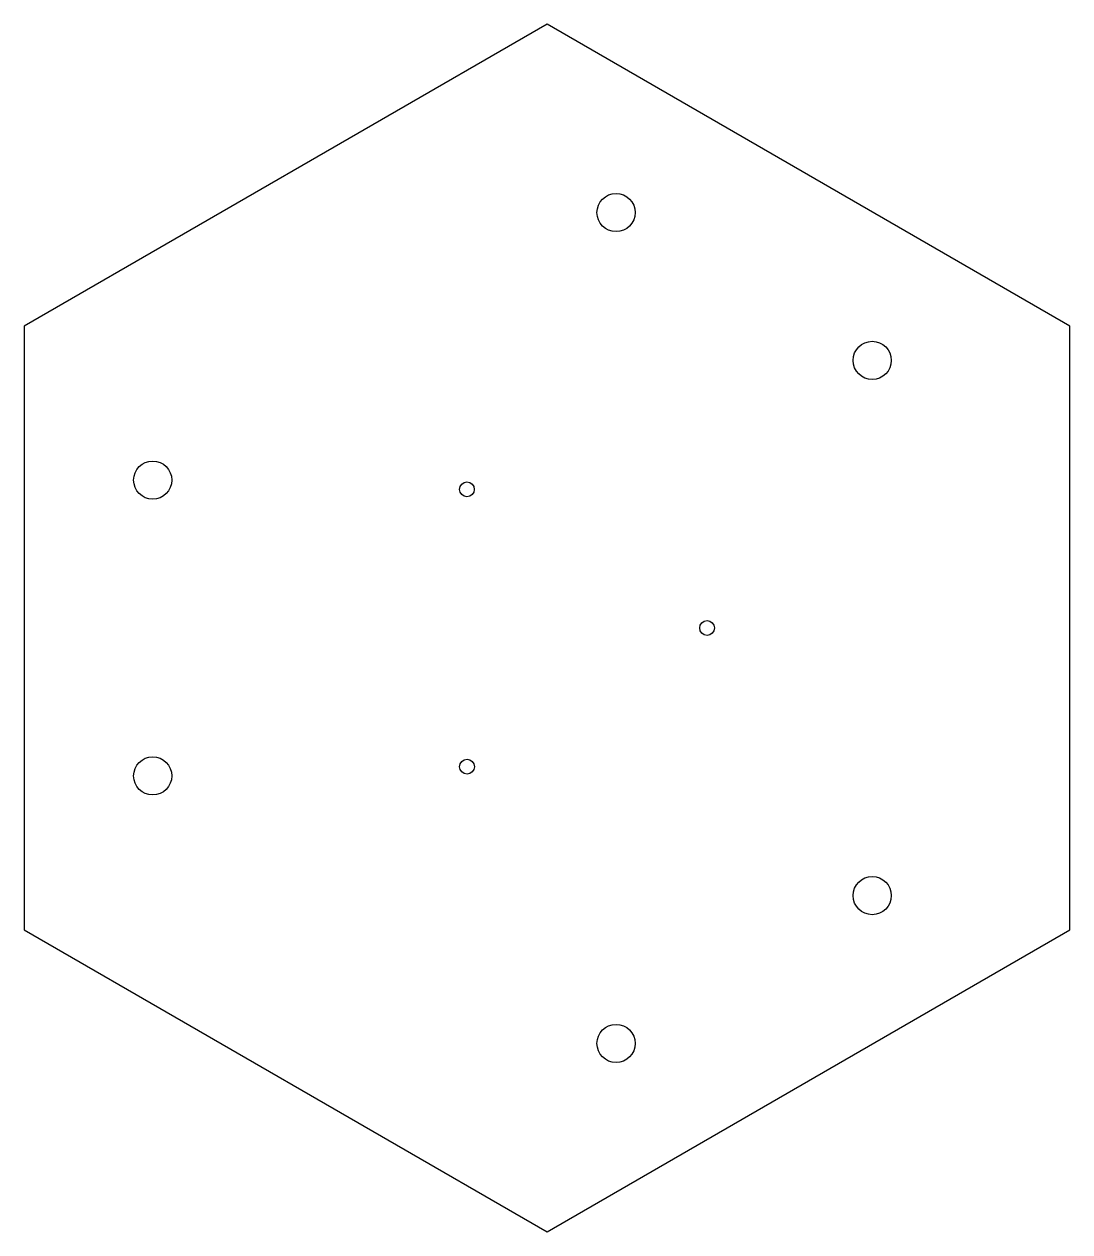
# Model space of a CAD drawing. Header units: millimetres. Extents: x -42.4 to 42.4, y -49 to 49.
import ezdxf

# ---------------------------------------------------------------- set-up
doc = ezdxf.new("R2010")
doc.units = ezdxf.units.MM
doc.layers.add('Body', color=7, linetype='CONTINUOUS')

msp = doc.modelspace()

# ---------------------------------------------------------------- linework, layer by layer
at = {"layer": 'Body'}
for p, q in [((0, 49), (-42.4352, 24.5)), ((0, 49, 2), (-42.4352, 24.5, 2)), ((0, 49), (-42.4352, 24.5)), ((0, 49, 2), (-42.4352, 24.5, 2)), ((0, 49), (0, 49, 2)), ((42.4352, 24.5), (0, 49)), ((42.4352, 24.5, 2), (0, 49, 2)), ((0, 49), (0, 49, 2)), ((42.4352, 24.5), (0, 49)), ((42.4352, 24.5, 2), (0, 49, 2)), ((4.8327, 32.3705, 2), (4.8327, 32.3705)), ((4.8327, 32.3705, 2), (4.8327, 32.3705)), ((-42.4352, 24.5), (-42.4352, 24.5, 2)), ((-42.4352, 24.5), (-42.4352, -24.5)), ((-42.4352, 24.5, 2), (-42.4352, -24.5, 2)), ((-42.4352, 24.5), (-42.4352, 24.5, 2)), ((-42.4352, 24.5), (-42.4352, -24.5)), ((-42.4352, 24.5, 2), (-42.4352, -24.5, 2)), ((42.4352, -24.5), (42.4352, 24.5)), ((42.4352, -24.5, 2), (42.4352, 24.5, 2)), ((42.4352, 24.5), (42.4352, 24.5, 2)), ((42.4352, 24.5), (42.4352, 24.5, 2)), ((42.4352, -24.5), (42.4352, 24.5)), ((42.4352, -24.5, 2), (42.4352, 24.5, 2)), ((25.6173, 20.3705, 2), (25.6173, 20.3705)), ((25.6173, 20.3705, 2), (25.6173, 20.3705)), ((-30.45, 12, 2), (-30.45, 12)), ((-30.45, 12, 2), (-30.45, 12)), ((-5.9, 11.25, 2), (-5.9, 11.25)), ((-5.9, 11.25, 2), (-5.9, 11.25)), ((12.6928, -0.51545, 2), (12.6928, -0.51545)), ((12.6928, -0.51545, 2), (12.6928, -0.51545)), ((-6.79279, -10.7345, 2), (-6.79279, -10.7345)), ((-6.79279, -10.7345, 2), (-6.79279, -10.7345)), ((-30.45, -12, 2), (-30.45, -12)), ((-30.45, -12, 2), (-30.45, -12)), ((25.6173, -20.3705, 2), (25.6173, -20.3705)), ((25.6173, -20.3705, 2), (25.6173, -20.3705)), ((-42.4352, -24.5), (-42.4352, -24.5, 2)), ((-42.4352, -24.5), (-42.4352, -24.5, 2)), ((-42.4352, -24.5), (0, -49)), ((-42.4352, -24.5, 2), (0, -49, 2)), ((-42.4352, -24.5), (0, -49)), ((-42.4352, -24.5, 2), (0, -49, 2)), ((0, -49), (42.4352, -24.5)), ((0, -49, 2), (42.4352, -24.5, 2)), ((0, -49), (42.4352, -24.5)), ((0, -49, 2), (42.4352, -24.5, 2)), ((42.4352, -24.5), (42.4352, -24.5, 2)), ((42.4352, -24.5), (42.4352, -24.5, 2)), ((4.8327, -32.3705, 2), (4.8327, -32.3705)), ((4.8327, -32.3705, 2), (4.8327, -32.3705)), ((0, -49), (0, -49, 2)), ((0, -49), (0, -49, 2))]:
    msp.add_line(p, q, dxfattribs=at)
for centre, radius in [((5.6077, 33.7128), 1.55), ((5.6077, 33.7128), 1.55), ((5.6077, 33.7128), 1.55), ((5.6077, 33.7128), 1.55), ((26.3923, 21.7128), 1.55), ((26.3923, 21.7128), 1.55), ((26.3923, 21.7128), 1.55), ((26.3923, 21.7128), 1.55), ((-32, 12), 1.55), ((-32, 12), 1.55), ((-32, 12), 1.55), ((-32, 12), 1.55), ((-6.5, 11.25), 0.6), ((-6.5, 11.25), 0.6), ((-6.5, 11.25), 0.6), ((-6.5, 11.25), 0.6), ((12.9928, 0.00417), 0.6), ((12.9928, 0.00417), 0.6), ((12.9928, 0.00417), 0.6), ((12.9928, 0.00417), 0.6), ((-32, -12), 1.55), ((-32, -12), 1.55), ((-32, -12), 1.55), ((-32, -12), 1.55), ((-6.49279, -11.2542), 0.6), ((-6.49279, -11.2542), 0.6), ((-6.49279, -11.2542), 0.6), ((-6.49279, -11.2542), 0.6), ((26.3923, -21.7128), 1.55), ((26.3923, -21.7128), 1.55), ((26.3923, -21.7128), 1.55), ((26.3923, -21.7128), 1.55), ((5.6077, -33.7128), 1.55), ((5.6077, -33.7128), 1.55), ((5.6077, -33.7128), 1.55), ((5.6077, -33.7128), 1.55)]:
    msp.add_circle(centre, radius, dxfattribs=at)

doc.saveas('drawing.dxf')
